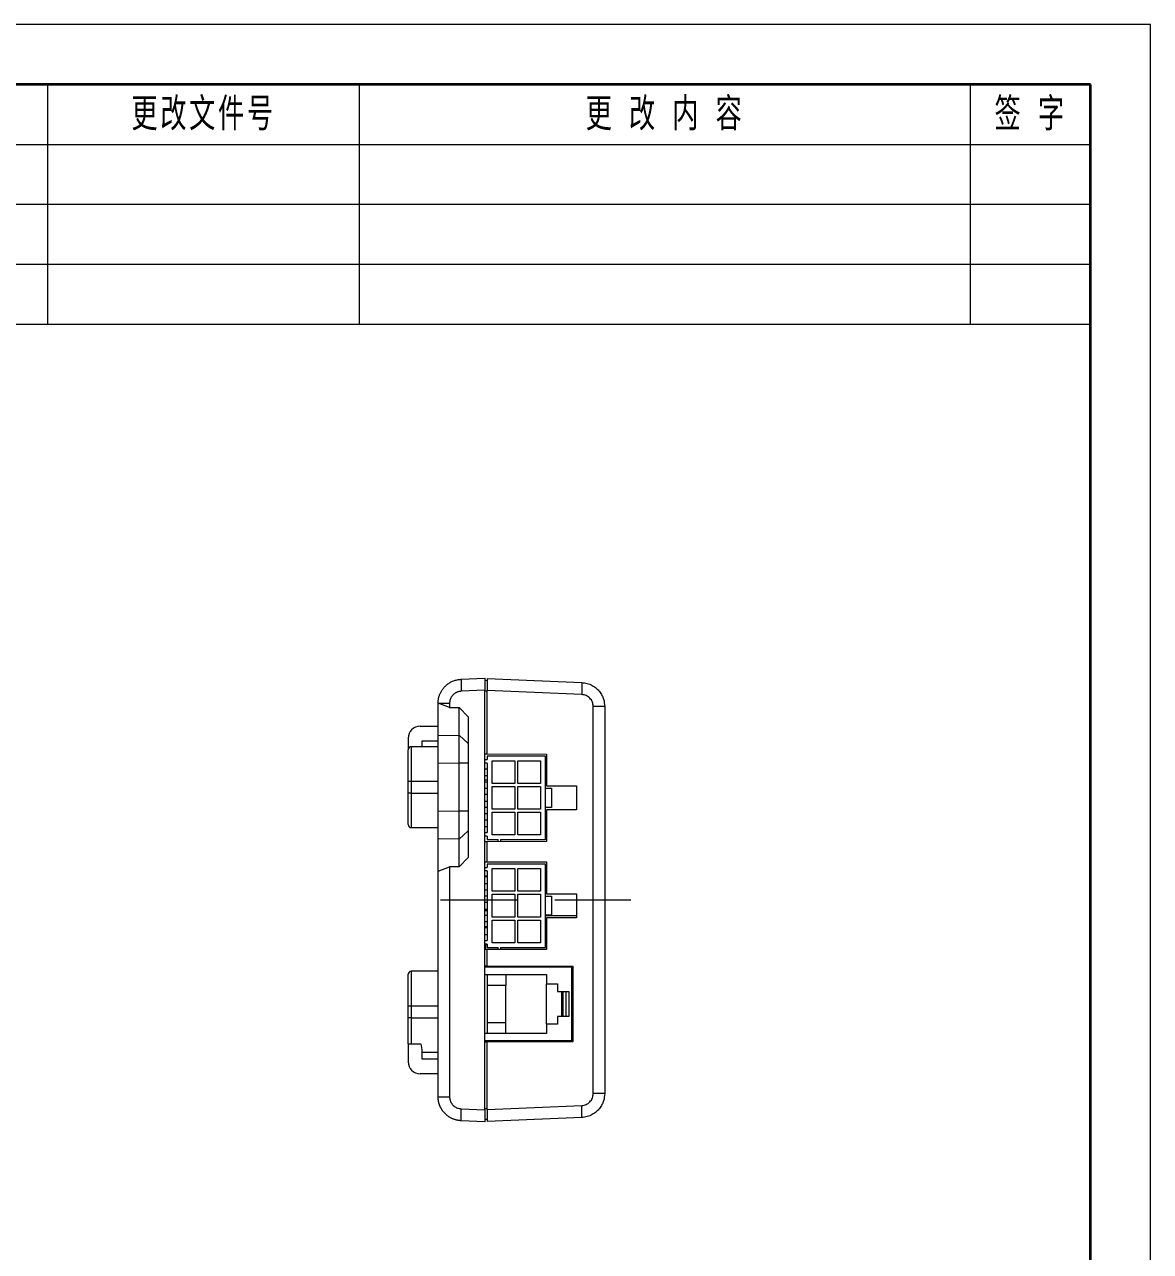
# Model space of a CAD drawing. Header units: millimetres. Extents: x -148 to 148, y -105 to 105.
# Drawn here: x 54.6 to 148.5, y 2.6 to 105 of the extents above; entities that cross this region are included whole.
import ezdxf
from ezdxf.enums import TextEntityAlignment as Align

# ---------------------------------------------------------------- set-up
doc = ezdxf.new("R2010")
doc.units = ezdxf.units.MM
doc.linetypes.add('HIDDEN', pattern=[9.525, 6.35, -3.175])
doc.layers.get('0').update_dxf_attribs({"lineweight": 35})
for name, color, linetype, lineweight in [('尺寸线层', 3, 'Continuous', 18), ('粗实线层', 7, 'Continuous', 35), ('细实线层', 7, 'Continuous', 18)]:
    doc.layers.add(name, color=color, linetype=linetype, lineweight=lineweight)
doc.styles.add('标准', font='', dxfattribs={"width": 0.667})
doc.styles.get('标准').set_extended_font_data('宋体')

# ---------------------------------------------------------------- blocks, each defined once
blk = doc.blocks.new('$CAXA_FRAME_13B17AC1$')
at = {"layer": '粗实线层'}
for p, q in [((143.5, 100), (-123.5, 100)), ((143.5, -100), (143.5, 100))]:
    blk.add_line(p, q, dxfattribs=at)
at = {"layer": '细实线层'}
for p, q in [((148.5, 105), (-148.5, 105)), ((148.5, -105), (148.5, 105))]:
    blk.add_line(p, q, dxfattribs=at)
at = {"layer": '细实线层', "linetype": 'Continuous', "lineweight": 18}
for p, q in [((56.5, 80), (56.5, 100)), ((82.5, 80), (82.5, 100)), ((133.5, 80), (133.5, 100)), ((35.5, 95), (143.5, 95)), ((35.5, 90), (143.5, 90)), ((35.5, 85), (143.5, 85)), ((35.5, 80), (143.5, 80))]:
    blk.add_line(p, q, dxfattribs=at)
at = {"layer": '尺寸线层', "linetype": 'Continuous', "lineweight": 18, "attachment_point": 5, "line_spacing_factor": 1.15057, "style": '标准'}
for s, insert, char_height, width in [('\\T1.1;更改文件号', (69.5, 97.5), 2.4082, 26), ('\\T1.1;更 改 内 容', (108, 97.5), 2.4082, 51), ('\\T1.1;签 字', (138.5, 97.5), 2.408, 10)]:
    blk.add_mtext(s, dxfattribs=dict(at, insert=insert, char_height=char_height, width=width))
at = {"layer": '尺寸线层', "style": '标准'}
for tag, height, width, p in [('ERP代码', 2.27, 0.513928, (-108.91, 97.48)), ('1', 3, 0.667, (-87.94, 97.49)), ('版本号', 2.28, 0.667, (-78.15, 97.48)), ('版本1', 2.28, 0.667, (39.5, 92.5)), ('日期1', 2.33, 0.667, (50, 92.5)), ('更改文件号', 2.29, 0.667, (69.5, 92.5)), ('更改内容', 2.29, 0.667, (108, 92.5)), ('签字', 2.28, 0.667, (138.5, 92.5)), ('版本2', 2.28, 0.667, (39.5, 87.5)), ('日期2', 2.33, 0.667, (50, 87.5)), ('更改文件号', 2.29, 0.667, (69.5, 87.5)), ('更改内容', 2.29, 0.667, (108, 87.5)), ('签字', 2.28, 0.667, (138.5, 87.5)), ('版本3', 2.28, 0.667, (39.5, 82.5)), ('更改文件号', 2.29, 0.667, (69.5, 82.5)), ('更改内容', 2.29, 0.667, (108, 82.5)), ('签字', 2.28, 0.667, (138.5, 82.5)), ('日期3', 2.28, 0.667, (50, 82.5))]:
    blk.add_attdef(tag, text='', height=height, dxfattribs=dict(at, width=width)).set_placement(p, align=Align.MIDDLE_CENTER)

msp = doc.modelspace()

# ---------------------------------------------------------------- linework, layer by layer
at = {"color": 7, "linetype": 'Continuous', "lineweight": 20}
for p, q in [((90.981, 50.371), (92.968, 50.457)), ((90.981, 50.371), (90.981, 49.368)), ((92.968, 50.457), (92.968, 49.455)), ((93.168, 50.259), (92.968, 50.257)), ((93.168, 50.449), (93.168, 49.446)), ((93.168, 50.449), (101.055, 50.104)), ((92.968, 49.455), (90.981, 49.368)), ((92.968, 14.46), (92.968, 49.455)), ((93.168, 49.372), (92.968, 49.372)), ((101.055, 49.101), (93.168, 49.446)), ((93.168, 44.15), (93.168, 49.446)), ((101.055, 50.104), (101.055, 49.101)), ((90.028, 48.026), (89.068, 48.373)), ((89.068, 45.695), (89.068, 48.373)), ((89.068, 48.373), (90.028, 48.373)), ((90.028, 48.373), (90.028, 48.026)), ((90.028, 48.026), (90.831, 48.028)), ((90.831, 45.717), (90.831, 48.028)), ((90.831, 48.028), (91.568, 47.232)), ((91.568, 47.232), (91.568, 45.024)), ((102.008, 15.809), (102.008, 48.106)), ((102.968, 48.106), (102.008, 48.106)), ((102.968, 48.106), (102.968, 15.809)), ((87.568, 46.457), (89.068, 46.457)), ((86.568, 45.457), (86.568, 44.498)), ((89.068, 45.207), (87.718, 45.207)), ((87.718, 45.207), (87.718, 44.748)), ((89.068, 45.695), (90.831, 45.717)), ((89.068, 43.347), (89.068, 45.695)), ((91.568, 45.024), (90.831, 45.717)), ((86.568, 41.873), (86.568, 44.498)), ((89.068, 44.748), (86.818, 44.748)), ((86.818, 44.748), (86.818, 41.873)), ((91.568, 45.024), (91.568, 43.368)), ((92.968, 44.15), (93.168, 44.15)), ((93.168, 44.15), (98.118, 44.132)), ((98.118, 44.132), (98.118, 41.482)), ((90.831, 43.368), (89.068, 43.347)), ((89.068, 39.398), (89.068, 43.347)), ((91.568, 43.368), (90.831, 43.368)), ((90.831, 39.377), (90.831, 43.368)), ((91.568, 43.368), (91.568, 39.377)), ((92.968, 43.682), (93.168, 43.682)), ((93.168, 43.382), (92.968, 43.382)), ((93.168, 43.957), (93.168, 43.682)), ((98.018, 43.957), (93.168, 43.957)), ((93.168, 43.382), (93.168, 37.582)), ((93.568, 43.582), (95.468, 43.582)), ((93.568, 41.682), (93.568, 43.582)), ((95.468, 43.582), (95.468, 41.682)), ((95.718, 43.582), (97.618, 43.582)), ((95.718, 41.682), (95.718, 43.582)), ((97.618, 43.582), (97.618, 41.682)), ((98.018, 41.282), (98.018, 43.957)), ((93.168, 42.882), (92.968, 42.882)), ((92.968, 42.332), (93.168, 42.332)), ((86.568, 41.873), (86.818, 41.873)), ((86.568, 40.873), (86.568, 41.873)), ((86.818, 41.873), (89.068, 41.873)), ((86.818, 41.873), (86.818, 40.873)), ((93.168, 41.957), (92.968, 41.957)), ((92.968, 41.82), (93.168, 41.82)), ((93.168, 41.27), (92.968, 41.27)), ((95.468, 41.682), (93.568, 41.682)), ((93.568, 41.432), (95.468, 41.432)), ((93.568, 39.532), (93.568, 41.432)), ((95.468, 41.432), (95.468, 39.532)), ((97.618, 41.682), (95.718, 41.682)), ((95.718, 41.432), (97.618, 41.432)), ((95.718, 39.532), (95.718, 41.432)), ((97.618, 41.432), (97.618, 39.532)), ((98.118, 41.957), (98.018, 41.957)), ((98.018, 39.682), (98.018, 41.282)), ((98.018, 41.282), (98.518, 41.282)), ((98.118, 41.482), (100.618, 41.482)), ((98.518, 41.282), (98.518, 39.682)), ((100.618, 41.482), (100.618, 39.482)), ((86.818, 40.873), (86.568, 40.873)), ((86.568, 38.248), (86.568, 40.873)), ((86.818, 40.873), (89.068, 40.873)), ((86.818, 40.873), (86.818, 37.998)), ((93.168, 40.757), (92.968, 40.757)), ((92.968, 40.207), (93.168, 40.207)), ((89.068, 37.05), (89.068, 39.398)), ((89.068, 39.398), (90.831, 39.377)), ((91.568, 39.377), (90.831, 39.377)), ((91.568, 39.377), (91.568, 37.721)), ((92.968, 39.695), (93.168, 39.695)), ((93.168, 39.145), (92.968, 39.145)), ((95.468, 39.532), (93.568, 39.532)), ((93.568, 39.282), (95.468, 39.282)), ((93.568, 37.382), (93.568, 39.282)), ((95.468, 39.282), (95.468, 37.382)), ((97.618, 39.532), (95.718, 39.532)), ((95.718, 37.382), (95.718, 39.282)), ((95.718, 39.282), (97.618, 39.282)), ((97.618, 39.282), (97.618, 37.382)), ((98.018, 37.007), (98.018, 39.682)), ((98.518, 39.682), (98.018, 39.682)), ((98.118, 39.482), (98.118, 36.832)), ((100.618, 39.482), (98.118, 39.482)), ((86.818, 37.998), (89.068, 37.998)), ((93.168, 38.632), (92.968, 38.632)), ((92.968, 38.082), (93.168, 38.082)), ((90.831, 37.028), (89.068, 37.05)), ((89.068, 34.373), (89.068, 37.05)), ((91.568, 37.721), (90.831, 37.028)), ((90.831, 34.717), (90.831, 37.028)), ((91.568, 37.721), (91.568, 35.513)), ((92.968, 37.582), (93.168, 37.582)), ((93.168, 37.282), (92.968, 37.282)), ((93.168, 37.282), (93.168, 37.007)), ((93.168, 37.007), (94.068, 37.007)), ((95.468, 37.382), (93.568, 37.382)), ((94.068, 36.818), (94.068, 37.007)), ((94.268, 37.007), (98.018, 37.007)), ((94.268, 37.007), (94.268, 36.819)), ((97.618, 37.382), (95.718, 37.382)), ((93.168, 36.815), (92.968, 36.814)), ((98.118, 36.832), (93.168, 36.815)), ((93.168, 35.15), (93.168, 36.815)), ((91.568, 35.513), (90.831, 34.717)), ((92.968, 35.15), (93.168, 35.15)), ((93.168, 35.15), (98.118, 35.132)), ((93.168, 34.957), (93.168, 34.682)), ((98.018, 34.957), (93.168, 34.957)), ((98.018, 32.282), (98.018, 34.957)), ((98.118, 35.132), (98.118, 32.482)), ((89.068, 34.373), (90.028, 34.719)), ((89.068, 15.542), (89.068, 34.373)), ((90.831, 34.717), (90.028, 34.719)), ((90.028, 34.719), (90.028, 15.542)), ((92.968, 34.682), (93.168, 34.682)), ((93.168, 34.382), (92.968, 34.382)), ((93.168, 33.957), (92.968, 33.957)), ((93.168, 33.882), (92.968, 33.882)), ((93.168, 34.382), (93.168, 28.582)), ((93.568, 34.582), (95.468, 34.582)), ((93.568, 32.682), (93.568, 34.582)), ((95.468, 34.582), (95.468, 32.682)), ((95.718, 34.582), (97.618, 34.582)), ((95.718, 32.682), (95.718, 34.582)), ((97.618, 34.582), (97.618, 32.682)), ((98.118, 33.957), (98.018, 33.957)), ((92.968, 33.332), (93.168, 33.332)), ((92.968, 32.82), (93.168, 32.82)), ((98.018, 33.59), (98.118, 33.589)), ((93.168, 32.27), (92.968, 32.27)), ((93.168, 31.757), (92.968, 31.757)), ((95.468, 32.682), (93.568, 32.682)), ((93.568, 32.432), (95.468, 32.432)), ((93.568, 30.532), (93.568, 32.432)), ((95.468, 32.432), (95.468, 30.532)), ((97.618, 32.682), (95.718, 32.682)), ((95.718, 32.432), (97.618, 32.432)), ((95.718, 30.532), (95.718, 32.432)), ((97.618, 32.432), (97.618, 30.532)), ((98.018, 30.682), (98.018, 32.282)), ((98.018, 32.282), (98.518, 32.282)), ((98.118, 32.482), (100.618, 32.482)), ((98.518, 32.282), (98.518, 30.682)), ((100.618, 32.482), (100.618, 30.482)), ((92.968, 31.207), (93.168, 31.207)), ((93.168, 31.057), (92.968, 31.057)), ((92.968, 30.695), (93.168, 30.695)), ((93.168, 30.145), (92.968, 30.145)), ((92.968, 29.738), (93.168, 29.739)), ((95.468, 30.532), (93.568, 30.532)), ((93.568, 30.282), (95.468, 30.282)), ((93.568, 28.382), (93.568, 30.282)), ((95.468, 30.282), (95.468, 28.382)), ((97.618, 30.532), (95.718, 30.532)), ((95.718, 28.382), (95.718, 30.282)), ((95.718, 30.282), (97.618, 30.282)), ((97.618, 30.282), (97.618, 28.382)), ((98.018, 28.007), (98.018, 30.682)), ((98.518, 30.682), (98.018, 30.682)), ((100.618, 30.634), (98.018, 30.625)), ((98.018, 29.764), (98.118, 29.765)), ((98.118, 30.482), (98.118, 27.832)), ((100.618, 30.482), (98.118, 30.482)), ((93.168, 29.632), (92.968, 29.632)), ((92.968, 29.082), (93.168, 29.082)), ((98.018, 29.2), (98.118, 29.2)), ((92.968, 28.582), (93.168, 28.582)), ((93.168, 28.282), (92.968, 28.282)), ((93.018, 28.237), (92.968, 28.237)), ((93.168, 27.815), (92.968, 27.814)), ((93.018, 28.257), (93.018, 27.815)), ((93.018, 28.257), (93.168, 28.257)), ((93.168, 28.282), (93.168, 28.007)), ((93.168, 28.007), (94.068, 28.007)), ((98.118, 27.832), (93.168, 27.815)), ((93.168, 26.455), (93.168, 27.815)), ((95.468, 28.382), (93.568, 28.382)), ((94.068, 27.818), (94.068, 28.007)), ((94.268, 28.007), (98.018, 28.007)), ((94.268, 28.007), (94.268, 27.819)), ((97.618, 28.382), (95.718, 28.382)), ((98.018, 28.34), (98.118, 28.339)), ((98.018, 28.257), (98.118, 28.257)), ((86.568, 23.134), (86.568, 25.759)), ((89.068, 26.009), (86.818, 26.009)), ((86.818, 26.009), (86.818, 23.134)), ((92.968, 26.456), (93.168, 26.455)), ((100.218, 26.357), (92.968, 26.357)), ((92.968, 25.732), (98.118, 25.732)), ((93.168, 26.455), (100.318, 26.43)), ((93.168, 25.732), (93.168, 24.832)), ((93.868, 26.357), (93.868, 26.452)), ((94.718, 25.732), (94.718, 24.832)), ((98.118, 25.732), (98.118, 24.957)), ((99.368, 26.433), (99.368, 26.357)), ((99.468, 26.433), (99.468, 26.357)), ((100.218, 20.207), (100.218, 26.357)), ((100.318, 26.43), (100.318, 20.135)), ((94.718, 24.832), (93.168, 24.832)), ((93.168, 24.832), (93.168, 21.732)), ((94.718, 21.732), (94.718, 24.832)), ((98.118, 24.957), (99.018, 24.957)), ((98.118, 21.607), (98.118, 24.957)), ((99.018, 24.957), (99.018, 24.332)), ((99.018, 24.332), (99.983, 24.332)), ((99.368, 24.332), (99.368, 22.232)), ((99.468, 24.332), (99.468, 22.232)), ((99.718, 24.332), (99.718, 22.232)), ((99.983, 24.332), (99.983, 22.232)), ((86.568, 22.134), (86.568, 23.134)), ((86.568, 23.134), (86.818, 23.134)), ((86.818, 23.134), (89.068, 23.134)), ((86.818, 23.134), (86.818, 22.134)), ((86.568, 19.957), (86.568, 22.134)), ((86.818, 22.134), (86.568, 22.134)), ((86.818, 22.134), (89.068, 22.134)), ((86.818, 22.134), (86.818, 19.957)), ((93.168, 21.732), (94.718, 21.732)), ((93.168, 21.732), (93.168, 20.832)), ((94.718, 20.832), (94.718, 21.732)), ((98.118, 21.607), (98.118, 20.832)), ((99.018, 21.607), (98.118, 21.607)), ((99.018, 22.232), (99.018, 21.607)), ((99.983, 22.232), (99.018, 22.232)), ((98.118, 20.832), (92.968, 20.832)), ((86.568, 19.957), (86.568, 18.457)), ((86.568, 19.957), (87.63, 19.957)), ((87.63, 19.957), (87.718, 19.457)), ((87.718, 19.457), (87.718, 18.707)), ((100.218, 20.207), (92.968, 20.207)), ((93.168, 20.11), (92.968, 20.109)), ((100.318, 20.135), (93.168, 20.11)), ((93.168, 14.469), (93.168, 20.11)), ((93.868, 20.207), (93.868, 20.112)), ((87.718, 19.259), (89.068, 19.259)), ((87.718, 18.707), (89.068, 18.707)), ((89.068, 17.457), (87.568, 17.457)), ((89.068, 15.542), (90.028, 15.542)), ((102.968, 15.809), (102.008, 15.809)), ((90.981, 14.547), (92.968, 14.46)), ((90.981, 13.544), (90.981, 14.547)), ((93.168, 14.542), (92.968, 14.543)), ((92.968, 14.46), (92.968, 13.457)), ((93.168, 14.469), (101.055, 14.813)), ((93.168, 14.469), (93.168, 13.466)), ((101.055, 13.81), (101.055, 14.813)), ((92.968, 13.457), (90.981, 13.544)), ((93.168, 13.656), (92.968, 13.657)), ((101.055, 13.81), (93.168, 13.466))]:
    msp.add_line(p, q, dxfattribs=at)
at = {"color": 1, "linetype": 'HIDDEN', "lineweight": 20}
msp.add_line((105.154, 31.957), (86.291, 31.957), dxfattribs=at)
at = {"color": 7, "linetype": 'Continuous', "lineweight": 20}
for centre, radius, start, end in [((87.568, 45.457), 1, 90, 180), ((86.818, 44.498), 0.25, 90, 180), ((86.818, 38.248), 0.25, 180, 270), ((86.818, 25.759), 0.25, 90, 180), ((87.568, 18.457), 1, 180, 270)]:
    msp.add_arc(centre, radius, start, end, dxfattribs=at)
for points, knots in [([(89.068, 48.373), (89.069, 48.406), (89.07, 48.474), (89.078, 48.577), (89.091, 48.682), (89.111, 48.789), (89.137, 48.898), (89.171, 49.009), (89.212, 49.119), (89.26, 49.23), (89.317, 49.341), (89.381, 49.45), (89.455, 49.557), (89.537, 49.661), (89.628, 49.762), (89.728, 49.859), (89.836, 49.95), (89.953, 50.035), (90.079, 50.113), (90.212, 50.182), (90.354, 50.243), (90.502, 50.293), (90.657, 50.332), (90.817, 50.36), (90.926, 50.367), (90.981, 50.371)], [0, 0, 0, 0, 143.9693918, 292.1868809, 444.6527054, 601.3670753, 762.3301748, 927.5421651, 1097.0031861, 1270.7133588, 1448.6727864, 1630.8815559, 1817.3397394, 2008.0473952, 2203.0045689, 2402.211294, 2605.667593, 2813.373478, 3025.3289514, 3241.5340064, 3461.9886276, 3686.6927913, 3915.6464664, 4148.8496142, 4386.3021891, 4386.3021891, 4386.3021891, 4386.3021891]), ([(90.981, 49.368), (90.955, 49.366), (90.903, 49.363), (90.827, 49.351), (90.753, 49.334), (90.682, 49.312), (90.613, 49.284), (90.546, 49.25), (90.482, 49.211), (90.42, 49.167), (90.361, 49.117), (90.286, 49.044), (90.203, 48.945), (90.124, 48.814), (90.068, 48.675), (90.034, 48.526), (90.03, 48.424), (90.028, 48.373)], [0, 0, 0, 0, 152.426352, 301.4151373, 447.8054296, 592.4815209, 736.3593137, 880.3699429, 1025.4419856, 1172.4839114, 1322.3683755, 1475.9195764, 1778.9411902, 2070.6154712, 2358.0814059, 2648.7881836, 2949.9446002, 2949.9446002, 2949.9446002, 2949.9446002]), ([(101.055, 50.104), (101.211, 50.087), (101.513, 50.053), (101.925, 49.879), (102.272, 49.641), (102.546, 49.355), (102.746, 49.044), (102.923, 48.633), (102.95, 48.312), (102.968, 48.106)], [0, 0, 0, 0, 247.563943, 482.2183161, 703.9551976, 912.7673054, 1108.6480382, 1291.5915329, 1617.6768029, 1617.6768029, 1617.6768029, 1617.6768029]), ([(102.008, 48.106), (101.996, 48.233), (101.971, 48.489), (101.746, 48.809), (101.436, 49.047), (101.182, 49.083), (101.055, 49.101)], [0, 0, 0, 0, 241.8549089, 484.9156485, 727.9613739, 970.1428531, 970.1428531, 970.1428531, 970.1428531]), ([(90.831, 43.368), (90.831, 43.403), (90.831, 43.473), (90.83, 43.578), (90.83, 43.683), (90.83, 43.787), (90.829, 43.891), (90.829, 43.993), (90.829, 44.095), (90.829, 44.195), (90.829, 44.294), (90.828, 44.391), (90.828, 44.486), (90.828, 44.579), (90.828, 44.67), (90.828, 44.759), (90.828, 44.845), (90.828, 44.929), (90.828, 45.01), (90.828, 45.088), (90.828, 45.162), (90.829, 45.234), (90.829, 45.303), (90.829, 45.368), (90.829, 45.429), (90.829, 45.487), (90.83, 45.541), (90.83, 45.591), (90.83, 45.637), (90.831, 45.68), (90.831, 45.705), (90.831, 45.717)], [0, 0, 0, 0, 192.220986, 384.4410194, 576.6601707, 768.8785105, 961.0961093, 1153.3130377, 1345.5293663, 1537.7451657, 1729.9605063, 1922.1754589, 2114.3900938, 2306.6044818, 2498.8186934, 2691.0327991, 2883.2468695, 3075.4609752, 3267.6751867, 3459.8895747, 3652.1042097, 3844.3191622, 4036.5345028, 4228.7503022, 4420.9666308, 4613.1835592, 4805.401158, 4997.6194978, 5189.8386491, 5382.0586824, 5574.2796684, 5574.2796684, 5574.2796684, 5574.2796684]), ([(90.831, 37.028), (90.831, 37.04), (90.831, 37.065), (90.83, 37.108), (90.83, 37.154), (90.83, 37.204), (90.829, 37.258), (90.829, 37.316), (90.829, 37.377), (90.829, 37.442), (90.829, 37.511), (90.828, 37.583), (90.828, 37.657), (90.828, 37.735), (90.828, 37.816), (90.828, 37.9), (90.828, 37.986), (90.828, 38.075), (90.828, 38.166), (90.828, 38.259), (90.828, 38.354), (90.829, 38.451), (90.829, 38.55), (90.829, 38.65), (90.829, 38.752), (90.829, 38.854), (90.83, 38.958), (90.83, 39.062), (90.83, 39.167), (90.831, 39.272), (90.831, 39.342), (90.831, 39.377)], [0, 0, 0, 0, 193.6639654, 387.326971, 580.9890878, 774.6503871, 968.3109398, 1161.9708171, 1355.6300901, 1549.2888299, 1742.9471075, 1936.6049941, 2130.2625607, 2323.9198785, 2517.5770185, 2711.2340519, 2904.8910497, 3098.5480831, 3292.2052231, 3485.8625409, 3679.5201075, 3873.1779941, 4066.8362717, 4260.4950114, 4454.1542844, 4647.8141617, 4841.4747144, 5035.1360136, 5228.7981305, 5422.461136, 5616.1251014, 5616.1251014, 5616.1251014, 5616.1251014]), ([(90.981, 13.544), (90.949, 13.546), (90.886, 13.55), (90.792, 13.561), (90.7, 13.576), (90.609, 13.595), (90.521, 13.618), (90.434, 13.645), (90.35, 13.675), (90.268, 13.709), (90.188, 13.745), (90.111, 13.785), (90.037, 13.828), (89.965, 13.873), (89.897, 13.921), (89.831, 13.97), (89.767, 14.022), (89.707, 14.076), (89.65, 14.132), (89.595, 14.189), (89.544, 14.247), (89.495, 14.306), (89.449, 14.367), (89.407, 14.428), (89.367, 14.491), (89.329, 14.553), (89.295, 14.616), (89.263, 14.68), (89.234, 14.744), (89.208, 14.807), (89.184, 14.871), (89.162, 14.935), (89.143, 14.998), (89.127, 15.061), (89.112, 15.123), (89.1, 15.185), (89.09, 15.247), (89.082, 15.307), (89.076, 15.367), (89.071, 15.426), (89.069, 15.485), (89.068, 15.523), (89.068, 15.542)], [0, 0, 0, 0, 254.1267529, 505.6469523, 754.5606109, 1000.8677427, 1244.5683627, 1485.6624867, 1724.1501322, 1960.0313175, 2193.3060622, 2423.9743875, 2652.0363155, 2877.4918701, 3100.3410765, 3320.5839613, 3538.220553, 3753.2508814, 3965.6749785, 4175.4928776, 4382.7046143, 4587.310226, 4789.3097523, 4988.7032348, 5185.4907175, 5379.6722469, 5571.247872, 5760.2176442, 5946.5816181, 6130.339851, 6311.4924033, 6490.0393388, 6665.9807248, 6839.316632, 7010.0471354, 7178.1723138, 7343.6922504, 7506.6070331, 7666.9167547, 7824.6215134, 7979.7214126, 8132.216562, 8132.216562, 8132.216562, 8132.216562]), ([(90.028, 15.542), (90.029, 15.516), (90.03, 15.464), (90.038, 15.387), (90.052, 15.313), (90.071, 15.241), (90.096, 15.17), (90.126, 15.102), (90.163, 15.037), (90.204, 14.973), (90.252, 14.911), (90.321, 14.834), (90.417, 14.746), (90.544, 14.662), (90.681, 14.6), (90.828, 14.559), (90.929, 14.551), (90.981, 14.547)], [0, 0, 0, 0, 162.2159859, 320.7776334, 476.5812165, 630.5711753, 783.7255056, 937.0381952, 1091.5001752, 1248.0805576, 1407.709877, 1571.2666363, 1894.0982133, 2204.9260975, 2511.3456175, 2821.2763726, 3142.378266, 3142.378266, 3142.378266, 3142.378266]), ([(101.055, 14.813), (101.182, 14.831), (101.436, 14.867), (101.746, 15.106), (101.971, 15.426), (101.996, 15.681), (102.008, 15.809)], [0, 0, 0, 0, 261.4836845, 524.1313229, 786.5837253, 1047.9636654, 1047.9636654, 1047.9636654, 1047.9636654]), ([(102.968, 15.809), (102.95, 15.603), (102.923, 15.282), (102.746, 14.871), (102.546, 14.559), (102.272, 14.273), (101.925, 14.036), (101.513, 13.861), (101.211, 13.828), (101.055, 13.81)], [0, 0, 0, 0, 352.859608, 550.8182625, 762.772351, 988.7155328, 1228.6406691, 1482.5398844, 1750.4046119, 1750.4046119, 1750.4046119, 1750.4046119])]:
    msp.add_open_spline(points, degree=3, knots=knots, dxfattribs=at)

# ---------------------------------------------------------------- block references
at = {"layer": '粗实线层'}
msp.add_blockref('$CAXA_FRAME_13B17AC1$', (0, 0), dxfattribs=at)

doc.saveas('drawing.dxf')
